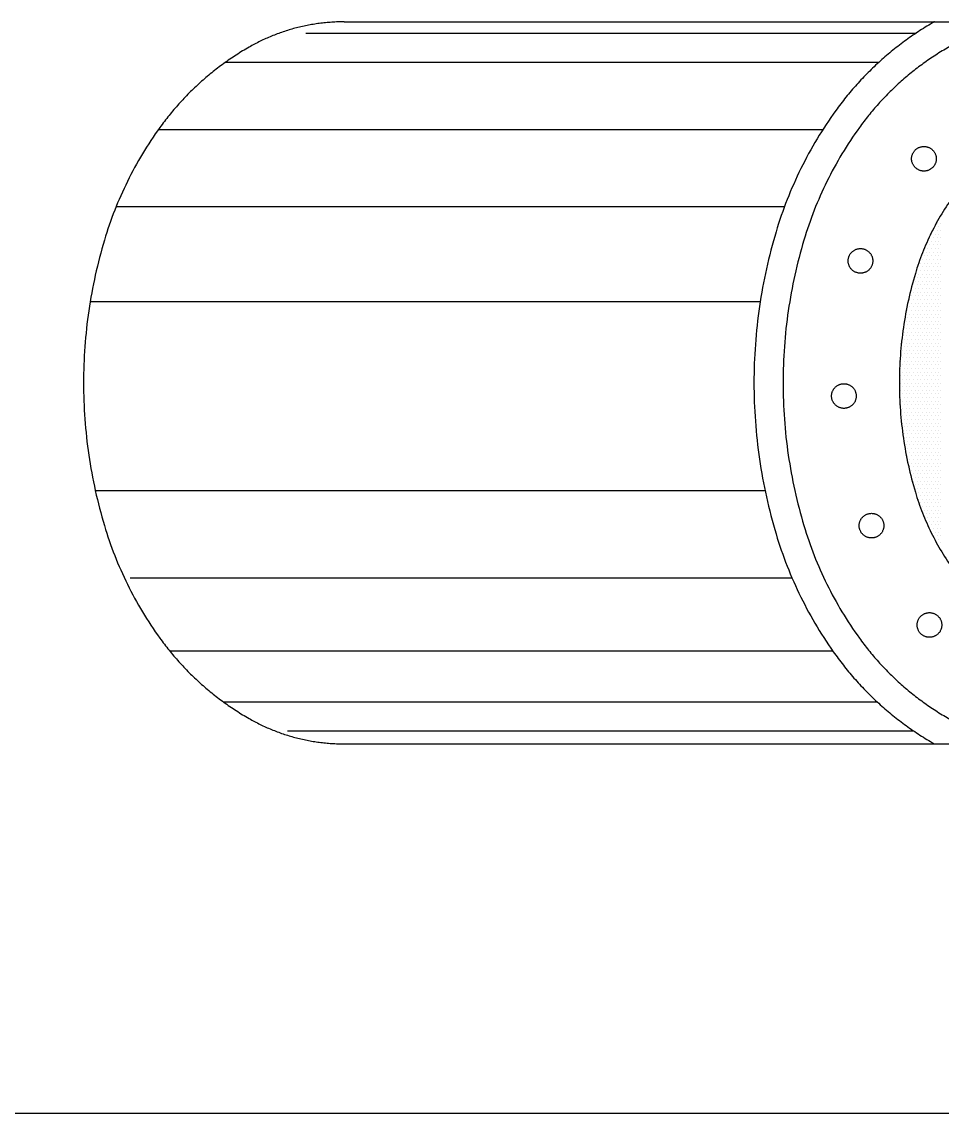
# Model space of a CAD drawing. Extents: x -695511 to 885008, y -751583 to -95266.
# Drawn here: x -595673 to -594091, y -235865 to -233988 of the extents above; entities that cross this region are included whole.
import ezdxf

# ---------------------------------------------------------------- set-up
doc = ezdxf.new("R2010")
doc.units = 0
doc.header["$LTSCALE"] = 1000
doc.header["$MEASUREMENT"] = 0
doc.linetypes.add('DASH', pattern=[0.35, 0.25, -0.1])
doc.layers.add('2', color=2, linetype='Continuous')

# ---------------------------------------------------------------- blocks, each defined once
blk = doc.blocks.new('*X153')
at = {"color": 0}
for p, q in [((49496.875, 16181.25), (49496.875, 16181.25)), ((49487.5, 16162.5), (49487.5, 16162.5)), ((49490.625, 16168.75), (49490.625, 16168.75)), ((49493.75, 16175), (49493.75, 16175)), ((49493.75, 16162.5), (49493.75, 16162.5)), ((49496.875, 16168.75), (49496.875, 16168.75)), ((49478.125, 16143.75), (49478.125, 16143.75)), ((49481.25, 16150), (49481.25, 16150)), ((49484.375, 16156.25), (49484.375, 16156.25)), ((49484.375, 16143.75), (49484.375, 16143.75)), ((49487.5, 16150), (49487.5, 16150)), ((49490.625, 16156.25), (49490.625, 16156.25)), ((49490.625, 16143.75), (49490.625, 16143.75)), ((49493.75, 16150), (49493.75, 16150)), ((49496.875, 16156.25), (49496.875, 16156.25)), ((49496.875, 16143.75), (49496.875, 16143.75)), ((49468.75, 16125), (49468.75, 16125)), ((49471.875, 16131.25), (49471.875, 16131.25)), ((49475, 16137.5), (49475, 16137.5)), ((49475, 16125), (49475, 16125)), ((49478.125, 16131.25), (49478.125, 16131.25)), ((49481.25, 16137.5), (49481.25, 16137.5)), ((49481.25, 16125), (49481.25, 16125)), ((49484.375, 16131.25), (49484.375, 16131.25)), ((49487.5, 16137.5), (49487.5, 16137.5)), ((49487.5, 16125), (49487.5, 16125)), ((49490.625, 16131.25), (49490.625, 16131.25)), ((49493.75, 16137.5), (49493.75, 16137.5)), ((49493.75, 16125), (49493.75, 16125)), ((49496.875, 16131.25), (49496.875, 16131.25)), ((49465.625, 16106.25), (49465.625, 16106.25)), ((49468.75, 16112.5), (49468.75, 16112.5)), ((49471.875, 16118.75), (49471.875, 16118.75)), ((49471.875, 16106.25), (49471.875, 16106.25)), ((49475, 16112.5), (49475, 16112.5)), ((49478.125, 16118.75), (49478.125, 16118.75)), ((49478.125, 16106.25), (49478.125, 16106.25)), ((49481.25, 16112.5), (49481.25, 16112.5)), ((49484.375, 16118.75), (49484.375, 16118.75)), ((49484.375, 16106.25), (49484.375, 16106.25)), ((49487.5, 16112.5), (49487.5, 16112.5)), ((49490.625, 16118.75), (49490.625, 16118.75)), ((49490.625, 16106.25), (49490.625, 16106.25)), ((49493.75, 16112.5), (49493.75, 16112.5)), ((49496.875, 16118.75), (49496.875, 16118.75)), ((49496.875, 16106.25), (49496.875, 16106.25)), ((49456.25, 16087.5), (49456.25, 16087.5)), ((49459.375, 16093.75), (49459.375, 16093.75)), ((49462.5, 16100), (49462.5, 16100)), ((49462.5, 16087.5), (49462.5, 16087.5)), ((49465.625, 16093.75), (49465.625, 16093.75)), ((49468.75, 16100), (49468.75, 16100)), ((49468.75, 16087.5), (49468.75, 16087.5)), ((49471.875, 16093.75), (49471.875, 16093.75)), ((49475, 16100), (49475, 16100)), ((49475, 16087.5), (49475, 16087.5)), ((49478.125, 16093.75), (49478.125, 16093.75)), ((49481.25, 16100), (49481.25, 16100)), ((49481.25, 16087.5), (49481.25, 16087.5)), ((49484.375, 16093.75), (49484.375, 16093.75)), ((49487.5, 16100), (49487.5, 16100)), ((49487.5, 16087.5), (49487.5, 16087.5)), ((49490.625, 16093.75), (49490.625, 16093.75)), ((49493.75, 16100), (49493.75, 16100)), ((49493.75, 16087.5), (49493.75, 16087.5)), ((49496.875, 16093.75), (49496.875, 16093.75)), ((49453.125, 16081.25), (49453.125, 16081.25)), ((49453.125, 16068.75), (49453.125, 16068.75)), ((49456.25, 16075), (49456.25, 16075)), ((49459.375, 16081.25), (49459.375, 16081.25)), ((49459.375, 16068.75), (49459.375, 16068.75)), ((49462.5, 16075), (49462.5, 16075)), ((49465.625, 16081.25), (49465.625, 16081.25)), ((49465.625, 16068.75), (49465.625, 16068.75)), ((49468.75, 16075), (49468.75, 16075)), ((49471.875, 16081.25), (49471.875, 16081.25)), ((49471.875, 16068.75), (49471.875, 16068.75)), ((49475, 16075), (49475, 16075)), ((49478.125, 16081.25), (49478.125, 16081.25)), ((49478.125, 16068.75), (49478.125, 16068.75)), ((49481.25, 16075), (49481.25, 16075)), ((49484.375, 16081.25), (49484.375, 16081.25)), ((49484.375, 16068.75), (49484.375, 16068.75)), ((49487.5, 16075), (49487.5, 16075)), ((49490.625, 16081.25), (49490.625, 16081.25)), ((49490.625, 16068.75), (49490.625, 16068.75)), ((49493.75, 16075), (49493.75, 16075)), ((49496.875, 16081.25), (49496.875, 16081.25)), ((49496.875, 16068.75), (49496.875, 16068.75)), ((49446.875, 16056.25), (49446.875, 16056.25)), ((49450, 16062.5), (49450, 16062.5)), ((49450, 16050), (49450, 16050)), ((49453.125, 16056.25), (49453.125, 16056.25)), ((49456.25, 16062.5), (49456.25, 16062.5)), ((49456.25, 16050), (49456.25, 16050)), ((49459.375, 16056.25), (49459.375, 16056.25)), ((49462.5, 16062.5), (49462.5, 16062.5)), ((49462.5, 16050), (49462.5, 16050)), ((49465.625, 16056.25), (49465.625, 16056.25)), ((49468.75, 16062.5), (49468.75, 16062.5)), ((49468.75, 16050), (49468.75, 16050)), ((49471.875, 16056.25), (49471.875, 16056.25)), ((49475, 16062.5), (49475, 16062.5)), ((49475, 16050), (49475, 16050)), ((49478.125, 16056.25), (49478.125, 16056.25)), ((49481.25, 16062.5), (49481.25, 16062.5)), ((49481.25, 16050), (49481.25, 16050)), ((49484.375, 16056.25), (49484.375, 16056.25)), ((49487.5, 16062.5), (49487.5, 16062.5)), ((49487.5, 16050), (49487.5, 16050)), ((49490.625, 16056.25), (49490.625, 16056.25)), ((49493.75, 16062.5), (49493.75, 16062.5)), ((49493.75, 16050), (49493.75, 16050)), ((49496.875, 16056.25), (49496.875, 16056.25)), ((49440.625, 16031.25), (49440.625, 16031.25)), ((49443.75, 16037.5), (49443.75, 16037.5)), ((49446.875, 16043.75), (49446.875, 16043.75)), ((49446.875, 16031.25), (49446.875, 16031.25)), ((49450, 16037.5), (49450, 16037.5)), ((49453.125, 16043.75), (49453.125, 16043.75)), ((49453.125, 16031.25), (49453.125, 16031.25)), ((49456.25, 16037.5), (49456.25, 16037.5)), ((49459.375, 16043.75), (49459.375, 16043.75)), ((49459.375, 16031.25), (49459.375, 16031.25)), ((49462.5, 16037.5), (49462.5, 16037.5)), ((49465.625, 16043.75), (49465.625, 16043.75)), ((49465.625, 16031.25), (49465.625, 16031.25)), ((49468.75, 16037.5), (49468.75, 16037.5)), ((49471.875, 16043.75), (49471.875, 16043.75)), ((49471.875, 16031.25), (49471.875, 16031.25)), ((49475, 16037.5), (49475, 16037.5)), ((49478.125, 16043.75), (49478.125, 16043.75)), ((49478.125, 16031.25), (49478.125, 16031.25)), ((49481.25, 16037.5), (49481.25, 16037.5)), ((49484.375, 16043.75), (49484.375, 16043.75)), ((49484.375, 16031.25), (49484.375, 16031.25)), ((49487.5, 16037.5), (49487.5, 16037.5)), ((49490.625, 16043.75), (49490.625, 16043.75)), ((49490.625, 16031.25), (49490.625, 16031.25)), ((49493.75, 16037.5), (49493.75, 16037.5)), ((49496.875, 16043.75), (49496.875, 16043.75)), ((49496.875, 16031.25), (49496.875, 16031.25)), ((49437.5, 16012.5), (49437.5, 16012.5)), ((49440.625, 16018.75), (49440.625, 16018.75)), ((49443.75, 16025), (49443.75, 16025)), ((49443.75, 16012.5), (49443.75, 16012.5)), ((49446.875, 16018.75), (49446.875, 16018.75)), ((49450, 16025), (49450, 16025)), ((49450, 16012.5), (49450, 16012.5)), ((49453.125, 16018.75), (49453.125, 16018.75)), ((49456.25, 16025), (49456.25, 16025)), ((49456.25, 16012.5), (49456.25, 16012.5)), ((49459.375, 16018.75), (49459.375, 16018.75)), ((49462.5, 16025), (49462.5, 16025)), ((49462.5, 16012.5), (49462.5, 16012.5)), ((49465.625, 16018.75), (49465.625, 16018.75)), ((49468.75, 16025), (49468.75, 16025)), ((49468.75, 16012.5), (49468.75, 16012.5)), ((49471.875, 16018.75), (49471.875, 16018.75)), ((49475, 16025), (49475, 16025)), ((49475, 16012.5), (49475, 16012.5)), ((49478.125, 16018.75), (49478.125, 16018.75)), ((49481.25, 16025), (49481.25, 16025)), ((49481.25, 16012.5), (49481.25, 16012.5)), ((49484.375, 16018.75), (49484.375, 16018.75)), ((49487.5, 16025), (49487.5, 16025)), ((49487.5, 16012.5), (49487.5, 16012.5)), ((49490.625, 16018.75), (49490.625, 16018.75)), ((49493.75, 16025), (49493.75, 16025)), ((49493.75, 16012.5), (49493.75, 16012.5)), ((49496.875, 16018.75), (49496.875, 16018.75)), ((49434.375, 15993.75), (49434.375, 15993.75)), ((49437.5, 16000), (49437.5, 16000)), ((49440.625, 16006.25), (49440.625, 16006.25)), ((49440.625, 15993.75), (49440.625, 15993.75)), ((49443.75, 16000), (49443.75, 16000)), ((49446.875, 16006.25), (49446.875, 16006.25)), ((49446.875, 15993.75), (49446.875, 15993.75)), ((49450, 16000), (49450, 16000)), ((49453.125, 16006.25), (49453.125, 16006.25)), ((49453.125, 15993.75), (49453.125, 15993.75)), ((49456.25, 16000), (49456.25, 16000)), ((49459.375, 16006.25), (49459.375, 16006.25)), ((49459.375, 15993.75), (49459.375, 15993.75)), ((49462.5, 16000), (49462.5, 16000)), ((49465.625, 16006.25), (49465.625, 16006.25)), ((49465.625, 15993.75), (49465.625, 15993.75)), ((49468.75, 16000), (49468.75, 16000)), ((49471.875, 16006.25), (49471.875, 16006.25)), ((49471.875, 15993.75), (49471.875, 15993.75)), ((49475, 16000), (49475, 16000)), ((49478.125, 16006.25), (49478.125, 16006.25)), ((49478.125, 15993.75), (49478.125, 15993.75)), ((49481.25, 16000), (49481.25, 16000)), ((49484.375, 16006.25), (49484.375, 16006.25)), ((49484.375, 15993.75), (49484.375, 15993.75)), ((49487.5, 16000), (49487.5, 16000)), ((49490.625, 16006.25), (49490.625, 16006.25)), ((49490.625, 15993.75), (49490.625, 15993.75)), ((49493.75, 16000), (49493.75, 16000)), ((49496.875, 16006.25), (49496.875, 16006.25)), ((49496.875, 15993.75), (49496.875, 15993.75)), ((49431.25, 15975), (49431.25, 15975)), ((49434.375, 15981.25), (49434.375, 15981.25)), ((49437.5, 15987.5), (49437.5, 15987.5)), ((49437.5, 15975), (49437.5, 15975)), ((49440.625, 15981.25), (49440.625, 15981.25)), ((49443.75, 15987.5), (49443.75, 15987.5)), ((49443.75, 15975), (49443.75, 15975)), ((49446.875, 15981.25), (49446.875, 15981.25)), ((49450, 15987.5), (49450, 15987.5)), ((49450, 15975), (49450, 15975)), ((49453.125, 15981.25), (49453.125, 15981.25)), ((49456.25, 15987.5), (49456.25, 15987.5)), ((49456.25, 15975), (49456.25, 15975)), ((49459.375, 15981.25), (49459.375, 15981.25)), ((49462.5, 15987.5), (49462.5, 15987.5)), ((49462.5, 15975), (49462.5, 15975)), ((49465.625, 15981.25), (49465.625, 15981.25)), ((49468.75, 15987.5), (49468.75, 15987.5)), ((49468.75, 15975), (49468.75, 15975)), ((49471.875, 15981.25), (49471.875, 15981.25)), ((49475, 15987.5), (49475, 15987.5)), ((49475, 15975), (49475, 15975)), ((49478.125, 15981.25), (49478.125, 15981.25)), ((49481.25, 15987.5), (49481.25, 15987.5)), ((49481.25, 15975), (49481.25, 15975)), ((49484.375, 15981.25), (49484.375, 15981.25)), ((49487.5, 15987.5), (49487.5, 15987.5)), ((49487.5, 15975), (49487.5, 15975)), ((49490.625, 15981.25), (49490.625, 15981.25)), ((49493.75, 15987.5), (49493.75, 15987.5)), ((49493.75, 15975), (49493.75, 15975)), ((49496.875, 15981.25), (49496.875, 15981.25)), ((49431.25, 15962.5), (49431.25, 15962.5)), ((49434.375, 15968.75), (49434.375, 15968.75)), ((49434.375, 15956.25), (49434.375, 15956.25)), ((49437.5, 15962.5), (49437.5, 15962.5)), ((49440.625, 15968.75), (49440.625, 15968.75)), ((49440.625, 15956.25), (49440.625, 15956.25)), ((49443.75, 15962.5), (49443.75, 15962.5)), ((49446.875, 15968.75), (49446.875, 15968.75)), ((49446.875, 15956.25), (49446.875, 15956.25)), ((49450, 15962.5), (49450, 15962.5)), ((49453.125, 15968.75), (49453.125, 15968.75)), ((49453.125, 15956.25), (49453.125, 15956.25)), ((49456.25, 15962.5), (49456.25, 15962.5)), ((49459.375, 15968.75), (49459.375, 15968.75)), ((49459.375, 15956.25), (49459.375, 15956.25)), ((49462.5, 15962.5), (49462.5, 15962.5)), ((49465.625, 15968.75), (49465.625, 15968.75)), ((49465.625, 15956.25), (49465.625, 15956.25)), ((49468.75, 15962.5), (49468.75, 15962.5)), ((49471.875, 15968.75), (49471.875, 15968.75)), ((49471.875, 15956.25), (49471.875, 15956.25)), ((49475, 15962.5), (49475, 15962.5)), ((49478.125, 15968.75), (49478.125, 15968.75)), ((49478.125, 15956.25), (49478.125, 15956.25)), ((49481.25, 15962.5), (49481.25, 15962.5)), ((49484.375, 15968.75), (49484.375, 15968.75)), ((49484.375, 15956.25), (49484.375, 15956.25)), ((49487.5, 15962.5), (49487.5, 15962.5)), ((49490.625, 15968.75), (49490.625, 15968.75)), ((49490.625, 15956.25), (49490.625, 15956.25)), ((49493.75, 15962.5), (49493.75, 15962.5)), ((49496.875, 15968.75), (49496.875, 15968.75)), ((49496.875, 15956.25), (49496.875, 15956.25)), ((49428.125, 15943.75), (49428.125, 15943.75)), ((49431.25, 15950), (49431.25, 15950)), ((49431.25, 15937.5), (49431.25, 15937.5)), ((49434.375, 15943.75), (49434.375, 15943.75)), ((49437.5, 15950), (49437.5, 15950)), ((49437.5, 15937.5), (49437.5, 15937.5)), ((49440.625, 15943.75), (49440.625, 15943.75)), ((49443.75, 15950), (49443.75, 15950)), ((49443.75, 15937.5), (49443.75, 15937.5)), ((49446.875, 15943.75), (49446.875, 15943.75)), ((49450, 15950), (49450, 15950)), ((49450, 15937.5), (49450, 15937.5)), ((49453.125, 15943.75), (49453.125, 15943.75)), ((49456.25, 15950), (49456.25, 15950)), ((49456.25, 15937.5), (49456.25, 15937.5)), ((49459.375, 15943.75), (49459.375, 15943.75)), ((49462.5, 15950), (49462.5, 15950)), ((49462.5, 15937.5), (49462.5, 15937.5)), ((49465.625, 15943.75), (49465.625, 15943.75)), ((49468.75, 15950), (49468.75, 15950)), ((49468.75, 15937.5), (49468.75, 15937.5)), ((49471.875, 15943.75), (49471.875, 15943.75)), ((49475, 15950), (49475, 15950)), ((49475, 15937.5), (49475, 15937.5)), ((49478.125, 15943.75), (49478.125, 15943.75)), ((49481.25, 15950), (49481.25, 15950)), ((49481.25, 15937.5), (49481.25, 15937.5)), ((49484.375, 15943.75), (49484.375, 15943.75)), ((49487.5, 15950), (49487.5, 15950)), ((49487.5, 15937.5), (49487.5, 15937.5)), ((49490.625, 15943.75), (49490.625, 15943.75)), ((49493.75, 15950), (49493.75, 15950)), ((49493.75, 15937.5), (49493.75, 15937.5)), ((49496.875, 15943.75), (49496.875, 15943.75)), ((49428.125, 15931.25), (49428.125, 15931.25)), ((49428.125, 15918.75), (49428.125, 15918.75)), ((49431.25, 15925), (49431.25, 15925)), ((49434.375, 15931.25), (49434.375, 15931.25)), ((49434.375, 15918.75), (49434.375, 15918.75)), ((49437.5, 15925), (49437.5, 15925)), ((49440.625, 15931.25), (49440.625, 15931.25)), ((49440.625, 15918.75), (49440.625, 15918.75)), ((49443.75, 15925), (49443.75, 15925)), ((49446.875, 15931.25), (49446.875, 15931.25)), ((49446.875, 15918.75), (49446.875, 15918.75)), ((49450, 15925), (49450, 15925)), ((49453.125, 15931.25), (49453.125, 15931.25)), ((49453.125, 15918.75), (49453.125, 15918.75)), ((49456.25, 15925), (49456.25, 15925)), ((49459.375, 15931.25), (49459.375, 15931.25)), ((49459.375, 15918.75), (49459.375, 15918.75)), ((49462.5, 15925), (49462.5, 15925)), ((49465.625, 15931.25), (49465.625, 15931.25)), ((49465.625, 15918.75), (49465.625, 15918.75)), ((49468.75, 15925), (49468.75, 15925)), ((49471.875, 15931.25), (49471.875, 15931.25)), ((49471.875, 15918.75), (49471.875, 15918.75)), ((49475, 15925), (49475, 15925)), ((49478.125, 15931.25), (49478.125, 15931.25)), ((49478.125, 15918.75), (49478.125, 15918.75)), ((49481.25, 15925), (49481.25, 15925)), ((49484.375, 15931.25), (49484.375, 15931.25)), ((49484.375, 15918.75), (49484.375, 15918.75)), ((49487.5, 15925), (49487.5, 15925)), ((49490.625, 15931.25), (49490.625, 15931.25)), ((49490.625, 15918.75), (49490.625, 15918.75)), ((49493.75, 15925), (49493.75, 15925)), ((49496.875, 15931.25), (49496.875, 15931.25)), ((49496.875, 15918.75), (49496.875, 15918.75)), ((49428.125, 15906.25), (49428.125, 15906.25)), ((49431.25, 15912.5), (49431.25, 15912.5)), ((49431.25, 15900), (49431.25, 15900)), ((49434.375, 15906.25), (49434.375, 15906.25)), ((49437.5, 15912.5), (49437.5, 15912.5)), ((49437.5, 15900), (49437.5, 15900)), ((49440.625, 15906.25), (49440.625, 15906.25)), ((49443.75, 15912.5), (49443.75, 15912.5)), ((49443.75, 15900), (49443.75, 15900)), ((49446.875, 15906.25), (49446.875, 15906.25)), ((49450, 15912.5), (49450, 15912.5)), ((49450, 15900), (49450, 15900)), ((49453.125, 15906.25), (49453.125, 15906.25)), ((49456.25, 15912.5), (49456.25, 15912.5)), ((49456.25, 15900), (49456.25, 15900)), ((49459.375, 15906.25), (49459.375, 15906.25)), ((49462.5, 15912.5), (49462.5, 15912.5)), ((49462.5, 15900), (49462.5, 15900)), ((49465.625, 15906.25), (49465.625, 15906.25)), ((49468.75, 15912.5), (49468.75, 15912.5)), ((49468.75, 15900), (49468.75, 15900)), ((49471.875, 15906.25), (49471.875, 15906.25)), ((49475, 15912.5), (49475, 15912.5)), ((49475, 15900), (49475, 15900)), ((49478.125, 15906.25), (49478.125, 15906.25)), ((49481.25, 15912.5), (49481.25, 15912.5)), ((49481.25, 15900), (49481.25, 15900)), ((49484.375, 15906.25), (49484.375, 15906.25)), ((49487.5, 15912.5), (49487.5, 15912.5)), ((49487.5, 15900), (49487.5, 15900)), ((49490.625, 15906.25), (49490.625, 15906.25)), ((49493.75, 15912.5), (49493.75, 15912.5)), ((49493.75, 15900), (49493.75, 15900)), ((49496.875, 15906.25), (49496.875, 15906.25)), ((49428.125, 15893.75), (49428.125, 15893.75)), ((49428.125, 15881.25), (49428.125, 15881.25)), ((49431.25, 15887.5), (49431.25, 15887.5)), ((49434.375, 15893.75), (49434.375, 15893.75)), ((49434.375, 15881.25), (49434.375, 15881.25)), ((49437.5, 15887.5), (49437.5, 15887.5)), ((49440.625, 15893.75), (49440.625, 15893.75)), ((49440.625, 15881.25), (49440.625, 15881.25)), ((49443.75, 15887.5), (49443.75, 15887.5)), ((49446.875, 15893.75), (49446.875, 15893.75)), ((49446.875, 15881.25), (49446.875, 15881.25)), ((49450, 15887.5), (49450, 15887.5)), ((49453.125, 15893.75), (49453.125, 15893.75)), ((49453.125, 15881.25), (49453.125, 15881.25)), ((49456.25, 15887.5), (49456.25, 15887.5)), ((49459.375, 15893.75), (49459.375, 15893.75)), ((49459.375, 15881.25), (49459.375, 15881.25)), ((49462.5, 15887.5), (49462.5, 15887.5)), ((49465.625, 15893.75), (49465.625, 15893.75)), ((49465.625, 15881.25), (49465.625, 15881.25)), ((49468.75, 15887.5), (49468.75, 15887.5)), ((49471.875, 15893.75), (49471.875, 15893.75)), ((49471.875, 15881.25), (49471.875, 15881.25)), ((49475, 15887.5), (49475, 15887.5)), ((49478.125, 15893.75), (49478.125, 15893.75)), ((49478.125, 15881.25), (49478.125, 15881.25)), ((49481.25, 15887.5), (49481.25, 15887.5)), ((49484.375, 15893.75), (49484.375, 15893.75)), ((49484.375, 15881.25), (49484.375, 15881.25)), ((49487.5, 15887.5), (49487.5, 15887.5)), ((49490.625, 15893.75), (49490.625, 15893.75)), ((49490.625, 15881.25), (49490.625, 15881.25)), ((49493.75, 15887.5), (49493.75, 15887.5)), ((49496.875, 15893.75), (49496.875, 15893.75)), ((49496.875, 15881.25), (49496.875, 15881.25)), ((49428.125, 15868.75), (49428.125, 15868.75)), ((49431.25, 15875), (49431.25, 15875)), ((49431.25, 15862.5), (49431.25, 15862.5)), ((49434.375, 15868.75), (49434.375, 15868.75)), ((49437.5, 15875), (49437.5, 15875)), ((49437.5, 15862.5), (49437.5, 15862.5)), ((49440.625, 15868.75), (49440.625, 15868.75)), ((49443.75, 15875), (49443.75, 15875)), ((49443.75, 15862.5), (49443.75, 15862.5)), ((49446.875, 15868.75), (49446.875, 15868.75)), ((49450, 15875), (49450, 15875)), ((49450, 15862.5), (49450, 15862.5)), ((49453.125, 15868.75), (49453.125, 15868.75)), ((49456.25, 15875), (49456.25, 15875)), ((49456.25, 15862.5), (49456.25, 15862.5)), ((49459.375, 15868.75), (49459.375, 15868.75)), ((49462.5, 15875), (49462.5, 15875)), ((49462.5, 15862.5), (49462.5, 15862.5)), ((49465.625, 15868.75), (49465.625, 15868.75)), ((49468.75, 15875), (49468.75, 15875)), ((49468.75, 15862.5), (49468.75, 15862.5)), ((49471.875, 15868.75), (49471.875, 15868.75)), ((49475, 15875), (49475, 15875)), ((49475, 15862.5), (49475, 15862.5)), ((49478.125, 15868.75), (49478.125, 15868.75)), ((49481.25, 15875), (49481.25, 15875)), ((49481.25, 15862.5), (49481.25, 15862.5)), ((49484.375, 15868.75), (49484.375, 15868.75)), ((49487.5, 15875), (49487.5, 15875)), ((49487.5, 15862.5), (49487.5, 15862.5)), ((49490.625, 15868.75), (49490.625, 15868.75)), ((49493.75, 15875), (49493.75, 15875)), ((49493.75, 15862.5), (49493.75, 15862.5)), ((49496.875, 15868.75), (49496.875, 15868.75)), ((49428.125, 15856.25), (49428.125, 15856.25)), ((49428.125, 15843.75), (49428.125, 15843.75)), ((49431.25, 15850), (49431.25, 15850)), ((49434.375, 15856.25), (49434.375, 15856.25)), ((49434.375, 15843.75), (49434.375, 15843.75)), ((49437.5, 15850), (49437.5, 15850)), ((49440.625, 15856.25), (49440.625, 15856.25)), ((49440.625, 15843.75), (49440.625, 15843.75)), ((49443.75, 15850), (49443.75, 15850)), ((49446.875, 15856.25), (49446.875, 15856.25)), ((49446.875, 15843.75), (49446.875, 15843.75)), ((49450, 15850), (49450, 15850)), ((49453.125, 15856.25), (49453.125, 15856.25)), ((49453.125, 15843.75), (49453.125, 15843.75)), ((49456.25, 15850), (49456.25, 15850)), ((49459.375, 15856.25), (49459.375, 15856.25)), ((49459.375, 15843.75), (49459.375, 15843.75)), ((49462.5, 15850), (49462.5, 15850)), ((49465.625, 15856.25), (49465.625, 15856.25)), ((49465.625, 15843.75), (49465.625, 15843.75)), ((49468.75, 15850), (49468.75, 15850)), ((49471.875, 15856.25), (49471.875, 15856.25)), ((49471.875, 15843.75), (49471.875, 15843.75)), ((49475, 15850), (49475, 15850)), ((49478.125, 15856.25), (49478.125, 15856.25)), ((49478.125, 15843.75), (49478.125, 15843.75)), ((49481.25, 15850), (49481.25, 15850)), ((49484.375, 15856.25), (49484.375, 15856.25)), ((49484.375, 15843.75), (49484.375, 15843.75)), ((49487.5, 15850), (49487.5, 15850)), ((49490.625, 15856.25), (49490.625, 15856.25)), ((49490.625, 15843.75), (49490.625, 15843.75)), ((49493.75, 15850), (49493.75, 15850)), ((49496.875, 15856.25), (49496.875, 15856.25)), ((49496.875, 15843.75), (49496.875, 15843.75)), ((49431.25, 15837.5), (49431.25, 15837.5)), ((49431.25, 15825), (49431.25, 15825)), ((49434.375, 15831.25), (49434.375, 15831.25)), ((49437.5, 15837.5), (49437.5, 15837.5)), ((49437.5, 15825), (49437.5, 15825)), ((49440.625, 15831.25), (49440.625, 15831.25)), ((49443.75, 15837.5), (49443.75, 15837.5)), ((49443.75, 15825), (49443.75, 15825)), ((49446.875, 15831.25), (49446.875, 15831.25)), ((49450, 15837.5), (49450, 15837.5)), ((49450, 15825), (49450, 15825)), ((49453.125, 15831.25), (49453.125, 15831.25)), ((49456.25, 15837.5), (49456.25, 15837.5)), ((49456.25, 15825), (49456.25, 15825)), ((49459.375, 15831.25), (49459.375, 15831.25)), ((49462.5, 15837.5), (49462.5, 15837.5)), ((49462.5, 15825), (49462.5, 15825)), ((49465.625, 15831.25), (49465.625, 15831.25)), ((49468.75, 15837.5), (49468.75, 15837.5)), ((49468.75, 15825), (49468.75, 15825)), ((49471.875, 15831.25), (49471.875, 15831.25)), ((49475, 15837.5), (49475, 15837.5)), ((49475, 15825), (49475, 15825)), ((49478.125, 15831.25), (49478.125, 15831.25)), ((49481.25, 15837.5), (49481.25, 15837.5)), ((49481.25, 15825), (49481.25, 15825)), ((49484.375, 15831.25), (49484.375, 15831.25)), ((49487.5, 15837.5), (49487.5, 15837.5)), ((49487.5, 15825), (49487.5, 15825)), ((49490.625, 15831.25), (49490.625, 15831.25)), ((49493.75, 15837.5), (49493.75, 15837.5)), ((49493.75, 15825), (49493.75, 15825)), ((49496.875, 15831.25), (49496.875, 15831.25)), ((49431.25, 15812.5), (49431.25, 15812.5)), ((49434.375, 15818.75), (49434.375, 15818.75)), ((49434.375, 15806.25), (49434.375, 15806.25)), ((49437.5, 15812.5), (49437.5, 15812.5)), ((49440.625, 15818.75), (49440.625, 15818.75)), ((49440.625, 15806.25), (49440.625, 15806.25)), ((49443.75, 15812.5), (49443.75, 15812.5)), ((49446.875, 15818.75), (49446.875, 15818.75)), ((49446.875, 15806.25), (49446.875, 15806.25)), ((49450, 15812.5), (49450, 15812.5)), ((49453.125, 15818.75), (49453.125, 15818.75)), ((49453.125, 15806.25), (49453.125, 15806.25)), ((49456.25, 15812.5), (49456.25, 15812.5)), ((49459.375, 15818.75), (49459.375, 15818.75)), ((49459.375, 15806.25), (49459.375, 15806.25)), ((49462.5, 15812.5), (49462.5, 15812.5)), ((49465.625, 15818.75), (49465.625, 15818.75)), ((49465.625, 15806.25), (49465.625, 15806.25)), ((49468.75, 15812.5), (49468.75, 15812.5)), ((49471.875, 15818.75), (49471.875, 15818.75)), ((49471.875, 15806.25), (49471.875, 15806.25)), ((49475, 15812.5), (49475, 15812.5)), ((49478.125, 15818.75), (49478.125, 15818.75)), ((49478.125, 15806.25), (49478.125, 15806.25)), ((49481.25, 15812.5), (49481.25, 15812.5)), ((49484.375, 15818.75), (49484.375, 15818.75)), ((49484.375, 15806.25), (49484.375, 15806.25)), ((49487.5, 15812.5), (49487.5, 15812.5)), ((49490.625, 15818.75), (49490.625, 15818.75)), ((49490.625, 15806.25), (49490.625, 15806.25)), ((49493.75, 15812.5), (49493.75, 15812.5)), ((49496.875, 15818.75), (49496.875, 15818.75)), ((49496.875, 15806.25), (49496.875, 15806.25)), ((49434.375, 15793.75), (49434.375, 15793.75)), ((49437.5, 15800), (49437.5, 15800)), ((49437.5, 15787.5), (49437.5, 15787.5)), ((49440.625, 15793.75), (49440.625, 15793.75)), ((49443.75, 15800), (49443.75, 15800)), ((49443.75, 15787.5), (49443.75, 15787.5)), ((49446.875, 15793.75), (49446.875, 15793.75)), ((49450, 15800), (49450, 15800)), ((49450, 15787.5), (49450, 15787.5)), ((49453.125, 15793.75), (49453.125, 15793.75)), ((49456.25, 15800), (49456.25, 15800)), ((49456.25, 15787.5), (49456.25, 15787.5)), ((49459.375, 15793.75), (49459.375, 15793.75)), ((49462.5, 15800), (49462.5, 15800)), ((49462.5, 15787.5), (49462.5, 15787.5)), ((49465.625, 15793.75), (49465.625, 15793.75)), ((49468.75, 15800), (49468.75, 15800)), ((49468.75, 15787.5), (49468.75, 15787.5)), ((49471.875, 15793.75), (49471.875, 15793.75)), ((49475, 15800), (49475, 15800)), ((49475, 15787.5), (49475, 15787.5)), ((49478.125, 15793.75), (49478.125, 15793.75)), ((49481.25, 15800), (49481.25, 15800)), ((49481.25, 15787.5), (49481.25, 15787.5)), ((49484.375, 15793.75), (49484.375, 15793.75)), ((49487.5, 15800), (49487.5, 15800)), ((49487.5, 15787.5), (49487.5, 15787.5)), ((49490.625, 15793.75), (49490.625, 15793.75)), ((49493.75, 15800), (49493.75, 15800)), ((49493.75, 15787.5), (49493.75, 15787.5)), ((49496.875, 15793.75), (49496.875, 15793.75)), ((49437.5, 15775), (49437.5, 15775)), ((49440.625, 15781.25), (49440.625, 15781.25)), ((49440.625, 15768.75), (49440.625, 15768.75)), ((49443.75, 15775), (49443.75, 15775)), ((49446.875, 15781.25), (49446.875, 15781.25)), ((49446.875, 15768.75), (49446.875, 15768.75)), ((49450, 15775), (49450, 15775)), ((49453.125, 15781.25), (49453.125, 15781.25)), ((49453.125, 15768.75), (49453.125, 15768.75)), ((49456.25, 15775), (49456.25, 15775)), ((49459.375, 15781.25), (49459.375, 15781.25)), ((49459.375, 15768.75), (49459.375, 15768.75)), ((49462.5, 15775), (49462.5, 15775)), ((49465.625, 15781.25), (49465.625, 15781.25)), ((49465.625, 15768.75), (49465.625, 15768.75)), ((49468.75, 15775), (49468.75, 15775)), ((49471.875, 15781.25), (49471.875, 15781.25)), ((49471.875, 15768.75), (49471.875, 15768.75)), ((49475, 15775), (49475, 15775)), ((49478.125, 15781.25), (49478.125, 15781.25)), ((49478.125, 15768.75), (49478.125, 15768.75)), ((49481.25, 15775), (49481.25, 15775)), ((49484.375, 15781.25), (49484.375, 15781.25)), ((49484.375, 15768.75), (49484.375, 15768.75)), ((49487.5, 15775), (49487.5, 15775)), ((49490.625, 15781.25), (49490.625, 15781.25)), ((49490.625, 15768.75), (49490.625, 15768.75)), ((49493.75, 15775), (49493.75, 15775)), ((49496.875, 15781.25), (49496.875, 15781.25)), ((49496.875, 15768.75), (49496.875, 15768.75)), ((49440.625, 15756.25), (49440.625, 15756.25)), ((49443.75, 15762.5), (49443.75, 15762.5)), ((49443.75, 15750), (49443.75, 15750)), ((49446.875, 15756.25), (49446.875, 15756.25)), ((49450, 15762.5), (49450, 15762.5)), ((49450, 15750), (49450, 15750)), ((49453.125, 15756.25), (49453.125, 15756.25)), ((49456.25, 15762.5), (49456.25, 15762.5)), ((49456.25, 15750), (49456.25, 15750)), ((49459.375, 15756.25), (49459.375, 15756.25)), ((49462.5, 15762.5), (49462.5, 15762.5)), ((49462.5, 15750), (49462.5, 15750)), ((49465.625, 15756.25), (49465.625, 15756.25)), ((49468.75, 15762.5), (49468.75, 15762.5)), ((49468.75, 15750), (49468.75, 15750)), ((49471.875, 15756.25), (49471.875, 15756.25)), ((49475, 15762.5), (49475, 15762.5)), ((49475, 15750), (49475, 15750)), ((49478.125, 15756.25), (49478.125, 15756.25)), ((49481.25, 15762.5), (49481.25, 15762.5)), ((49481.25, 15750), (49481.25, 15750)), ((49484.375, 15756.25), (49484.375, 15756.25)), ((49487.5, 15762.5), (49487.5, 15762.5)), ((49487.5, 15750), (49487.5, 15750)), ((49490.625, 15756.25), (49490.625, 15756.25)), ((49493.75, 15762.5), (49493.75, 15762.5)), ((49493.75, 15750), (49493.75, 15750)), ((49496.875, 15756.25), (49496.875, 15756.25)), ((49446.875, 15743.75), (49446.875, 15743.75)), ((49446.875, 15731.25), (49446.875, 15731.25)), ((49450, 15737.5), (49450, 15737.5)), ((49453.125, 15743.75), (49453.125, 15743.75)), ((49453.125, 15731.25), (49453.125, 15731.25)), ((49456.25, 15737.5), (49456.25, 15737.5)), ((49459.375, 15743.75), (49459.375, 15743.75)), ((49459.375, 15731.25), (49459.375, 15731.25)), ((49462.5, 15737.5), (49462.5, 15737.5)), ((49465.625, 15743.75), (49465.625, 15743.75)), ((49465.625, 15731.25), (49465.625, 15731.25)), ((49468.75, 15737.5), (49468.75, 15737.5)), ((49471.875, 15743.75), (49471.875, 15743.75)), ((49471.875, 15731.25), (49471.875, 15731.25)), ((49475, 15737.5), (49475, 15737.5)), ((49478.125, 15743.75), (49478.125, 15743.75)), ((49478.125, 15731.25), (49478.125, 15731.25)), ((49481.25, 15737.5), (49481.25, 15737.5)), ((49484.375, 15743.75), (49484.375, 15743.75)), ((49484.375, 15731.25), (49484.375, 15731.25)), ((49487.5, 15737.5), (49487.5, 15737.5)), ((49490.625, 15743.75), (49490.625, 15743.75)), ((49490.625, 15731.25), (49490.625, 15731.25)), ((49493.75, 15737.5), (49493.75, 15737.5)), ((49496.875, 15743.75), (49496.875, 15743.75)), ((49496.875, 15731.25), (49496.875, 15731.25)), ((49450, 15725), (49450, 15725)), ((49453.125, 15718.75), (49453.125, 15718.75)), ((49456.25, 15725), (49456.25, 15725)), ((49456.25, 15712.5), (49456.25, 15712.5)), ((49459.375, 15718.75), (49459.375, 15718.75)), ((49462.5, 15725), (49462.5, 15725)), ((49462.5, 15712.5), (49462.5, 15712.5)), ((49465.625, 15718.75), (49465.625, 15718.75)), ((49468.75, 15725), (49468.75, 15725)), ((49468.75, 15712.5), (49468.75, 15712.5)), ((49471.875, 15718.75), (49471.875, 15718.75)), ((49475, 15725), (49475, 15725)), ((49475, 15712.5), (49475, 15712.5)), ((49478.125, 15718.75), (49478.125, 15718.75)), ((49481.25, 15725), (49481.25, 15725)), ((49481.25, 15712.5), (49481.25, 15712.5)), ((49484.375, 15718.75), (49484.375, 15718.75)), ((49487.5, 15725), (49487.5, 15725)), ((49487.5, 15712.5), (49487.5, 15712.5)), ((49490.625, 15718.75), (49490.625, 15718.75)), ((49493.75, 15725), (49493.75, 15725)), ((49493.75, 15712.5), (49493.75, 15712.5)), ((49496.875, 15718.75), (49496.875, 15718.75)), ((49456.25, 15700), (49456.25, 15700)), ((49459.375, 15706.25), (49459.375, 15706.25)), ((49459.375, 15693.75), (49459.375, 15693.75)), ((49462.5, 15700), (49462.5, 15700)), ((49465.625, 15706.25), (49465.625, 15706.25)), ((49465.625, 15693.75), (49465.625, 15693.75)), ((49468.75, 15700), (49468.75, 15700)), ((49471.875, 15706.25), (49471.875, 15706.25)), ((49471.875, 15693.75), (49471.875, 15693.75)), ((49475, 15700), (49475, 15700)), ((49478.125, 15706.25), (49478.125, 15706.25)), ((49478.125, 15693.75), (49478.125, 15693.75)), ((49481.25, 15700), (49481.25, 15700)), ((49484.375, 15706.25), (49484.375, 15706.25)), ((49484.375, 15693.75), (49484.375, 15693.75)), ((49487.5, 15700), (49487.5, 15700)), ((49490.625, 15706.25), (49490.625, 15706.25)), ((49490.625, 15693.75), (49490.625, 15693.75)), ((49493.75, 15700), (49493.75, 15700)), ((49496.875, 15706.25), (49496.875, 15706.25)), ((49496.875, 15693.75), (49496.875, 15693.75)), ((49462.5, 15687.5), (49462.5, 15687.5)), ((49465.625, 15681.25), (49465.625, 15681.25)), ((49468.75, 15687.5), (49468.75, 15687.5)), ((49468.75, 15675), (49468.75, 15675)), ((49471.875, 15681.25), (49471.875, 15681.25)), ((49475, 15687.5), (49475, 15687.5)), ((49475, 15675), (49475, 15675)), ((49478.125, 15681.25), (49478.125, 15681.25)), ((49481.25, 15687.5), (49481.25, 15687.5)), ((49481.25, 15675), (49481.25, 15675)), ((49484.375, 15681.25), (49484.375, 15681.25)), ((49487.5, 15687.5), (49487.5, 15687.5)), ((49487.5, 15675), (49487.5, 15675)), ((49490.625, 15681.25), (49490.625, 15681.25)), ((49493.75, 15687.5), (49493.75, 15687.5)), ((49493.75, 15675), (49493.75, 15675)), ((49496.875, 15681.25), (49496.875, 15681.25)), ((49471.875, 15668.75), (49471.875, 15668.75)), ((49471.875, 15656.25), (49471.875, 15656.25)), ((49475, 15662.5), (49475, 15662.5)), ((49478.125, 15668.75), (49478.125, 15668.75)), ((49478.125, 15656.25), (49478.125, 15656.25)), ((49481.25, 15662.5), (49481.25, 15662.5)), ((49484.375, 15668.75), (49484.375, 15668.75)), ((49484.375, 15656.25), (49484.375, 15656.25)), ((49487.5, 15662.5), (49487.5, 15662.5)), ((49490.625, 15668.75), (49490.625, 15668.75)), ((49490.625, 15656.25), (49490.625, 15656.25)), ((49493.75, 15662.5), (49493.75, 15662.5)), ((49496.875, 15668.75), (49496.875, 15668.75)), ((49496.875, 15656.25), (49496.875, 15656.25)), ((49475, 15650), (49475, 15650)), ((49478.125, 15643.75), (49478.125, 15643.75)), ((49481.25, 15650), (49481.25, 15650)), ((49481.25, 15637.5), (49481.25, 15637.5)), ((49484.375, 15643.75), (49484.375, 15643.75)), ((49487.5, 15650), (49487.5, 15650)), ((49487.5, 15637.5), (49487.5, 15637.5)), ((49490.625, 15643.75), (49490.625, 15643.75)), ((49493.75, 15650), (49493.75, 15650)), ((49493.75, 15637.5), (49493.75, 15637.5)), ((49496.875, 15643.75), (49496.875, 15643.75)), ((49484.375, 15631.25), (49484.375, 15631.25)), ((49487.5, 15625), (49487.5, 15625)), ((49490.625, 15631.25), (49490.625, 15631.25)), ((49490.625, 15618.75), (49490.625, 15618.75)), ((49493.75, 15625), (49493.75, 15625)), ((49496.875, 15631.25), (49496.875, 15631.25)), ((49496.875, 15618.75), (49496.875, 15618.75)), ((49493.75, 15612.5), (49493.75, 15612.5))]:
    blk.add_line(p, q, dxfattribs=at)

msp = doc.modelspace()

# ---------------------------------------------------------------- linework, layer by layer
at = {"color": 7}
msp.add_line((-599904.5, -235864.5), (-592729.3, -235864.5), dxfattribs=at)
at = {"layer": '2', "linetype": 'DASH', "ltscale": 15}
for p, q in [((-595118.7, -233987.8), (-593916.2, -233987.8)), ((-595184.6, -234007.2), (-594135.5, -234007.2)), ((-595322.1, -234057.1), (-594199.2, -234057.1)), ((-595437.9, -234173.1), (-594295.8, -234173.1)), ((-595510.4, -234305.1), (-594361.5, -234305.1)), ((-595555.2, -234468.9), (-594403.4, -234468.9)), ((-595546.5, -234793.7), (-594395.1, -234793.7)), ((-595486.6, -234944.2), (-594348.7, -234944.2)), ((-595418.8, -235069.4), (-594278.9, -235069.4)), ((-595326.5, -235157), (-594202.6, -235157)), ((-595216.3, -235206.9), (-594140.2, -235206.9)), ((-595118.7, -235229.5), (-593916.2, -235229.5))]:
    msp.add_line(p, q, dxfattribs=at)
for points in [[(-595118.7, -233987.8, 0.131023), (-595282, -234031.3, 0.106557), (-595435.5, -234169.6, 0.083851), (-595530.8, -234363.1, 0.072735), (-595566.7, -234608.6, 0.072735), (-595530.8, -234854.2, 0.083851), (-595435.5, -235047.6, 0.106557), (-595282, -235185.9, 0.131023), (-595118.7, -235229.5, 0.131023)], [(-594104.1, -233987.8, 0.00023), (-594104.4, -233988, 0.106557), (-594273.5, -234140.4, 0.083851), (-594376.2, -234348.8, 0.072735), (-594414.2, -234608.6, 0.072735), (-594376.2, -234868.5, 0.083851), (-594273.5, -235076.9, 0.106557), (-594104.4, -235229.3, 0.00023), (-594104.1, -235229.5, 0.131023)], [(-593916.2, -234187.8, 0.131023), (-593979.9, -234204.8, 0.106557), (-594070.8, -234286.7, 0.083851), (-594136.7, -234420.3, 0.072735), (-594164.2, -234608.6, 0.072735), (-594136.7, -234796.9, 0.083851), (-594070.8, -234930.6, 0.00795), (-594065.3, -234938, 0.131023)]]:
    msp.add_lwpolyline(points, format="xyb", dxfattribs=at)
msp.add_lwpolyline([(-593916.2, -233987.8, 0.131023), (-594079.5, -234031.3, 0.106557), (-594233, -234169.6, 0.083851), (-594328.3, -234363.1, 0.072735), (-594364.2, -234608.6, 0.072735), (-594328.3, -234854.2, 0.083851), (-594233, -235047.6, 0.106557), (-594079.5, -235185.9, 0.131023), (-593916.2, -235229.5, 0.131023), (-593752.9, -235185.9, 0.106557), (-593599.5, -235047.6, 0.083851), (-593504.2, -234854.2, 0.072735), (-593468.2, -234608.6, 0.072735), (-593504.2, -234363.1, 0.083851), (-593599.5, -234169.6, 0.106557), (-593752.9, -234031.3, 0.131023)], format="xyb", close=True, dxfattribs=at)
for centre in [(-594122, -234223.3), (-594231.1, -234398.9), (-594259.6, -234631.3), (-594212.1, -234854.2), (-594112.5, -235025)]:
    msp.add_circle(centre, 21.2, dxfattribs=at)

# ---------------------------------------------------------------- block references
at = {"layer": '2', "linetype": 'DASH', "ltscale": 15, "xscale": 0.9999974754173308, "yscale": 0.9999974754173308, "zscale": 0.9999974754173308}
msp.add_blockref('*X153', (-643589.9, -250502.7), dxfattribs=at)

doc.saveas('drawing.dxf')
